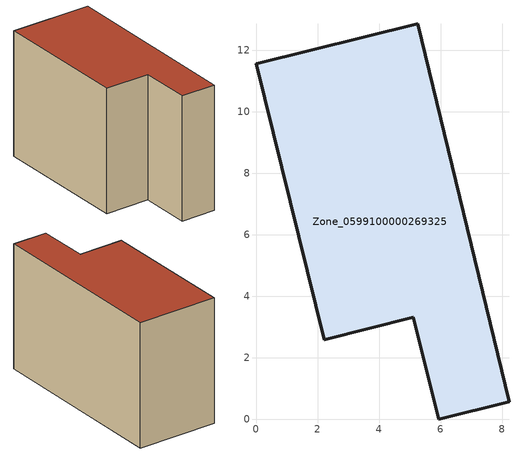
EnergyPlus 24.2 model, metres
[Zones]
Zone_0599100000269325
 floor ground (C_G): 0,11.55 5.25,12.86 8.22,0.57 5.93,0 5.11,3.31 2.21,2.59 z0
 wall outside (C_F): 5.25,12.86 0,11.55 2.21,2.59 5.11,3.31 5.93,0 8.22,0.57 5.25,12.86 z0:8.27
 roof outside (C_R): 8.22,0.57 5.25,12.86 0,11.55 2.21,2.59 5.11,3.31 5.93,0 z8.27
[BUILDING]
Pand.0599100000269325: North Axis=0; Terrain=City; Loads Convergence Tolerance Value=0.04; Temperature Convergence Tolerance Value=0.4; Solar Distribution=FullExterior; Maximum Number of Warmup Days=25; Minimum Number of Warmup Days=1
[Site:Location]
Rotterdam.The.Hague.AP_ZH_NLD Design_Conditions: Latitude=51.96; Longitude=4.45; Time Zone=1; Elevation=-4.5
[SITE:GROUNDTEMPERATURE:BUILDINGSURFACE]
18, 18, 18, 18, 18, 18, 18, 18, 18, 18, 18, 18
[MATERIAL] Thermal Absorptance=0.9; Solar Absorptance=0.7; Visible Absorptance=0.7
Name | Roughness | Thickness | Conductivity | Density | Specific Heat
G.TI.1975-1991 | MediumSmooth | 0.15 | 0.288461 | 540 | 1210
F.TI.1975-1991 | Rough | 0.3 | 0.230769 | 1920 | 840
R.TI.1975-1991 | MediumRough | 0.2 | 0.153846 | 1500 | 1000
[CONSTRUCTION]
C_G: G.TI.1975-1991
C_F: F.TI.1975-1991
C_R: R.TI.1975-1991
[ZONE]
Zone_0599100000269325: Type=1; Multiplier=1; Ceiling Height=Autocalculate; Volume=Autocalculate; Floor Area=autocalculate; Part of Total Floor Area=Yes
[ZONEINFILTRATION:DESIGNFLOWRATE]
Infil_Zone_0599100000269325: Zone or ZoneList or Space or SpaceList=Zone_0599100000269325; Schedule=AlwaysOn; Design Flow Rate Calculation Method=Flow/Area; Flow Rate per Floor Area=0.003; Constant Term Coefficient=1; Temperature Term Coefficient=0; Velocity Term Coefficient=0; Velocity Squared Term Coefficient=0
[HVACTEMPLATE:ZONE:IDEALLOADSAIRSYSTEM]
Zone_0599100000269325: Maximum Heating Supply Air Temperature=50; Minimum Cooling Supply Air Temperature=13; Maximum Heating Supply Air Humidity Ratio=0.0156; Minimum Cooling Supply Air Humidity Ratio=0.0077; Heating Limit=NoLimit; Cooling Limit=NoLimit; Dehumidification Control Type=ConstantSensibleHeatRatio; Cooling Sensible Heat Ratio=0.7; Dehumidification Setpoint=60; Humidification Control Type=None; Humidification Setpoint=30; Outdoor Air Method=None; Outdoor Air Flow Rate per Person=0.00944; Outdoor Air Flow Rate per Zone Floor Area=0; Outdoor Air Flow Rate per Zone=0; Demand Controlled Ventilation Type=None; Outdoor Air Economizer Type=NoEconomizer; Heat Recovery Type=None; Sensible Heat Recovery Effectiveness=0.7; Latent Heat Recovery Effectiveness=0.65
[ZONECONTROL:THERMOSTAT]
ThermostatControl_Zone_0599100000269325: Zone or ZoneList=Zone_0599100000269325; Control Type Schedule=DualSetpointControlType; Control 1=Thermostat_Zone_0599100000269325; Temperature Difference Between Cutout And Setpoint=0
[THERMOSTATSETPOINT:DUALSETPOINT]
Thermostat_Zone_0599100000269325: Heating Setpoint Temperature Schedule=HeatingSetpoint_Zone_0599100000269325; Cooling Setpoint Temperature Schedule=CoolingSetpoint_Zone_0599100000269325
[SCHEDULE:COMPACT]
HeatingSetpoint_Zone_0599100000269325: Through: 12/31, For: AllDays, Until: 24:00, 21
CoolingSetpoint_Zone_0599100000269325: Through: 12/31, For: AllDays, Until: 24:00, 24
DualSetpointControlType: Through: 12/31, For: AllDays, Until: 24:00, 4
AlwaysOn: Through: 12/31, For: AllDays, Until: 24:00, 1
